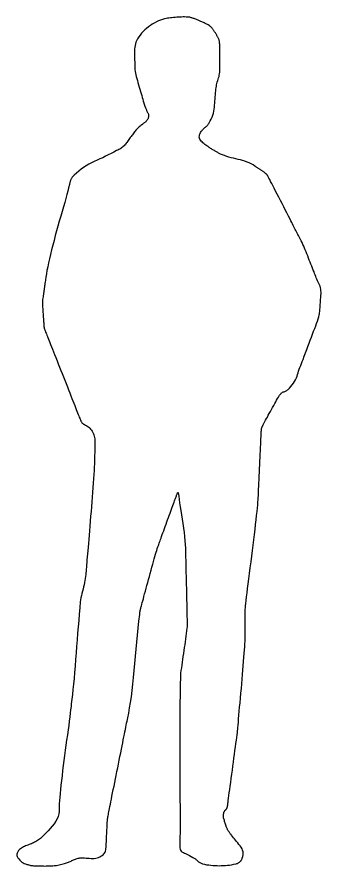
# Model space of a CAD drawing. Extents: x -1697 to 1668, y -860 to 962.
# Drawn here: x 1021 to 1668, y -842 to 962 of the extents above; entities that cross this region are included whole.
import ezdxf

# ---------------------------------------------------------------- set-up
doc = ezdxf.new("R2010")
doc.units = 0
doc.header["$LTSCALE"] = 20
doc.layers.add('_____1', color=7, linetype='CONTINUOUS')

msp = doc.modelspace()

# ---------------------------------------------------------------- linework, layer by layer
at = {"layer": '_____1', "color": 0, "linetype": 'CONTINUOUS', "flags": 128}
msp.add_lwpolyline([(1386.7, 962.1), (1383.7, 962.2), (1380.7, 962.3), (1377.5, 962.4), (1374.3, 962.4), (1371.1, 962.3), (1367.8, 962.2), (1364.4, 962), (1361, 961.7), (1357.5, 961.5), (1354.2, 961.2), (1350.8, 960.8), (1347.6, 960.5), (1344.3, 960.1), (1341.2, 959.6), (1338.1, 959.2), (1335, 958.7), (1335, 958.7), (1335, 958.7), (1330.5, 957.3), (1326.1, 955.7), (1321.8, 953.9), (1317.5, 951.8), (1313.2, 949.5), (1308.9, 947), (1304.8, 944.2), (1300.6, 941.3), (1296.6, 938.1), (1292.8, 934.8), (1289.3, 931.3), (1286, 927.8), (1282.9, 924), (1280.1, 920.2), (1277.5, 916.1), (1275.2, 912), (1275.2, 912), (1275.2, 912), (1274.1, 908.9), (1273.1, 905.6), (1272.4, 902), (1271.8, 898.2), (1271.3, 894.2), (1271, 889.9), (1270.9, 885.4), (1271, 880.6), (1271.1, 875.8), (1271.2, 871.1), (1271.4, 866.6), (1271.5, 862.3), (1271.7, 858.2), (1271.8, 854.2), (1272, 850.4), (1272.1, 846.7), (1272.1, 846.7), (1272.1, 846.7), (1273, 843.2), (1273.9, 839.4), (1274.9, 835.5), (1276, 831.5), (1277.1, 827.2), (1278.4, 822.8), (1279.7, 818.3), (1281.1, 813.5), (1282.5, 808.8), (1283.8, 804.2), (1285.1, 799.8), (1286.4, 795.5), (1287.6, 791.4), (1288.7, 787.4), (1289.8, 783.6), (1290.8, 780), (1290.8, 780), (1290.8, 780), (1291, 779.3), (1291.2, 778.5), (1291.4, 777.8), (1291.6, 777.1), (1291.8, 776.4), (1292, 775.7), (1292.3, 775.1), (1292.5, 774.4), (1292.7, 773.7), (1292.9, 773), (1293.2, 772.3), (1293.4, 771.7), (1293.7, 771), (1293.9, 770.3), (1294.2, 769.6), (1294.5, 769), (1294.5, 769), (1294.5, 769), (1295, 767.6), (1295.6, 766.2), (1296.2, 764.8), (1296.8, 763.5), (1297.4, 762.2), (1298.1, 760.9), (1298.8, 759.6), (1299.5, 758.3), (1300.1, 757.1), (1300.6, 755.8), (1300.9, 754.5), (1301.1, 753.2), (1301.1, 751.8), (1301.1, 750.5), (1300.8, 749.1), (1300.4, 747.7), (1300.4, 747.7), (1300.4, 747.7), (1300, 746.6), (1299.5, 745.5), (1298.9, 744.4), (1298.3, 743.4), (1297.5, 742.4), (1296.7, 741.5), (1295.8, 740.6), (1294.8, 739.7), (1293.8, 738.9), (1292.7, 738), (1291.7, 737.2), (1290.7, 736.4), (1289.8, 735.6), (1288.8, 734.9), (1287.8, 734.1), (1286.9, 733.3), (1286.9, 733.3), (1286.9, 733.3), (1284.8, 731.8), (1282.8, 730.3), (1280.8, 728.6), (1279, 727), (1277.2, 725.3), (1275.5, 723.5), (1273.9, 721.7), (1272.4, 719.9), (1270.9, 718), (1269.5, 716.1), (1268, 714.1), (1266.5, 712.2), (1265.1, 710.1), (1263.6, 708.1), (1262.1, 706), (1260.7, 704), (1260.7, 704), (1260.7, 704), (1259.2, 701.8), (1257.8, 699.6), (1256.3, 697.6), (1254.8, 695.7), (1253.3, 693.8), (1251.8, 692), (1250.3, 690.3), (1248.7, 688.6), (1247.1, 687.1), (1245.4, 685.6), (1243.6, 684.2), (1241.7, 682.9), (1239.7, 681.7), (1237.5, 680.5), (1235.3, 679.5), (1232.9, 678.5), (1232.9, 678.5), (1232.9, 678.5), (1227.1, 675.3), (1221.2, 672.2), (1215.3, 669.2), (1209.3, 666.2), (1203.4, 663.3), (1197.4, 660.5), (1191.3, 657.7), (1185.2, 655), (1179.3, 652.2), (1173.5, 649.2), (1167.9, 645.9), (1162.5, 642.4), (1157.2, 638.7), (1152.2, 634.7), (1147.4, 630.5), (1142.8, 626), (1142.8, 626), (1142.8, 626), (1141.5, 624.9), (1140.3, 623.8), (1139.3, 622.7), (1138.3, 621.6), (1137.5, 620.5), (1136.8, 619.3), (1136.2, 618.2), (1135.7, 617.1), (1135.3, 616), (1134.9, 614.7), (1134.4, 613.4), (1134, 612.1), (1133.6, 610.7), (1133.2, 609.2), (1132.8, 607.6), (1132.4, 606), (1132.4, 606), (1132.4, 606), (1130.7, 599.5), (1128.9, 592.4), (1126.9, 584.8), (1124.7, 576.7), (1122.4, 568.1), (1119.8, 558.9), (1117, 549.2), (1114, 538.9), (1111, 528.4), (1108, 518), (1105.2, 507.7), (1102.4, 497.6), (1099.7, 487.5), (1097.2, 477.5), (1094.7, 467.6), (1092.3, 457.8), (1090.1, 448.4), (1088, 439.5), (1086.3, 431.1), (1084.7, 423.4), (1083.4, 416.2), (1082.3, 409.6), (1081.4, 403.5), (1080.8, 398.1), (1080.8, 398.1), (1080.8, 398.1), (1080.5, 396.3), (1080.3, 394.6), (1080, 392.8), (1079.8, 391.1), (1079.5, 389.3), (1079.3, 387.6), (1079, 385.8), (1078.8, 384.1), (1078.5, 382.3), (1078.3, 380.5), (1078, 378.8), (1077.8, 377.1), (1077.5, 375.3), (1077.3, 373.6), (1077, 371.9), (1076.8, 370.1), (1076.8, 370.1), (1076.8, 370.1), (1076.3, 367.2), (1075.8, 364.4), (1075.5, 361.6), (1075.2, 358.8), (1075.1, 356), (1075, 353.3), (1075.1, 350.7), (1075.2, 348), (1075.4, 345.4), (1075.6, 342.8), (1075.8, 340), (1076, 337.3), (1076.2, 334.4), (1076.4, 331.6), (1076.5, 328.7), (1076.7, 325.7), (1076.7, 325.7), (1076.7, 325.7), (1076.9, 323.7), (1077.1, 321.8), (1077.3, 319.8), (1077.4, 317.9), (1077.5, 315.9), (1077.6, 314), (1077.7, 312), (1077.8, 310.1), (1077.9, 308.1), (1078, 306.2), (1078.3, 304.3), (1078.6, 302.5), (1079, 300.7), (1079.5, 298.9), (1080.1, 297.1), (1080.8, 295.4), (1080.8, 295.4), (1080.8, 295.4), (1081.3, 294), (1081.9, 292.4), (1082.7, 290.6), (1083.5, 288.5), (1084.4, 286.1), (1085.5, 283.5), (1086.6, 280.7), (1087.9, 277.6), (1089.2, 274.1), (1090.8, 270.3), (1092.5, 266), (1094.3, 261.3), (1096.4, 256.1), (1098.6, 250.6), (1100.9, 244.6), (1103.5, 238.2), (1106.1, 231.6), (1108.8, 224.9), (1111.4, 218.1), (1114.2, 211.2), (1116.9, 204.3), (1119.7, 197.4), (1122.5, 190.3), (1125.3, 183.2), (1128.1, 176.2), (1130.7, 169.6), (1133.2, 163.2), (1135.6, 157.3), (1137.8, 151.6), (1139.9, 146.3), (1141.9, 141.4), (1143.7, 136.7), (1145.4, 132.4), (1147.1, 128.3), (1148.6, 124.5), (1150, 121), (1151.3, 117.7), (1152.4, 114.8), (1153.5, 112), (1154.5, 109.6), (1154.5, 109.6), (1154.5, 109.6), (1154.9, 108.5), (1155.3, 107.4), (1155.8, 106.3), (1156.2, 105.3), (1156.7, 104.3), (1157.1, 103.3), (1157.6, 102.4), (1158.1, 101.5), (1158.6, 100.6), (1159.2, 99.8), (1159.9, 99), (1160.7, 98.3), (1161.5, 97.6), (1162.5, 97), (1163.5, 96.5), (1164.6, 96), (1164.6, 96), (1164.6, 96), (1167, 94.8), (1169.3, 93.4), (1171.5, 91.8), (1173.6, 90.1), (1175.6, 88.2), (1177.5, 86.2), (1179.2, 84), (1180.9, 81.6), (1182.3, 79.2), (1183.6, 76.6), (1184.6, 74), (1185.4, 71.3), (1186, 68.6), (1186.4, 65.7), (1186.5, 62.8), (1186.4, 59.8), (1186.4, 59.8), (1186.4, 59.8), (1186.5, 56.9), (1186.5, 53.5), (1186.5, 49.8), (1186.5, 45.7), (1186.5, 41.2), (1186.4, 36.3), (1186.2, 31.1), (1186.1, 25.5), (1185.9, 19.4), (1185.6, 12.8), (1185.3, 5.7), (1184.9, -2), (1184.4, -10.2), (1183.8, -19), (1183.2, -28.3), (1182.5, -38.1), (1181.7, -48.2), (1181, -58.4), (1180.2, -68.5), (1179.4, -78.7), (1178.6, -88.9), (1177.7, -99.1), (1176.9, -109.4), (1176, -119.7), (1175.1, -129.7), (1174.3, -139.2), (1173.6, -148.2), (1172.8, -156.7), (1172.2, -164.7), (1171.5, -172.1), (1170.9, -179.1), (1170.4, -185.5), (1169.9, -191.5), (1169.4, -197.1), (1169, -202.4), (1168.6, -207.2), (1168.3, -211.7), (1168, -215.8), (1167.7, -219.5), (1167.5, -222.9), (1167.5, -222.9), (1167.5, -222.9), (1166.9, -227), (1166.2, -231.3), (1165.4, -235.6), (1164.5, -240), (1163.6, -244.5), (1162.6, -249), (1161.5, -253.7), (1160.3, -258.4), (1159.1, -263.1), (1158, -267.7), (1157.1, -272.2), (1156.3, -276.7), (1155.7, -281.1), (1155.2, -285.4), (1154.8, -289.6), (1154.5, -293.8), (1154.5, -293.8), (1154.5, -293.8), (1153.4, -307.1), (1152.3, -320.5), (1151.1, -334.1), (1150, -347.8), (1148.9, -361.6), (1147.8, -375.6), (1146.8, -389.6), (1145.7, -403.8), (1144.6, -417.8), (1143.5, -431.1), (1142.4, -443.8), (1141.3, -455.8), (1140.1, -467.2), (1138.9, -478), (1137.8, -488.1), (1136.5, -497.6), (1136.5, -497.6), (1136.5, -497.6), (1135.9, -503.6), (1135.1, -510.3), (1134.2, -517.6), (1133.2, -525.6), (1132.1, -534.2), (1130.9, -543.5), (1129.5, -553.3), (1128.1, -563.9), (1126.6, -574.7), (1125.1, -585.6), (1123.6, -596.4), (1122.2, -607.2), (1120.8, -618), (1119.4, -628.8), (1118.1, -639.6), (1116.8, -650.4), (1115.5, -660.9), (1114.4, -670.7), (1113.5, -679.9), (1112.6, -688.4), (1111.9, -696.3), (1111.3, -703.5), (1110.8, -710.1), (1110.4, -716.1), (1110.4, -716.1), (1110.4, -716.1), (1110.9, -721.3), (1110.8, -726.5), (1110, -731.8), (1108.5, -737), (1106.4, -742.2), (1103.6, -747.4), (1100.2, -752.7), (1096.1, -757.9), (1091.7, -762.9), (1087.3, -767.7), (1083.1, -772.1), (1078.8, -776.2), (1074.7, -780.1), (1070.6, -783.6), (1066.6, -786.8), (1062.6, -789.6), (1062.6, -789.6), (1062.6, -789.6), (1060.6, -790.9), (1058.5, -792), (1056.3, -793.1), (1054, -794.2), (1051.7, -795.2), (1049.2, -796.1), (1046.7, -797), (1044.2, -797.9), (1041.6, -798.7), (1039.2, -799.7), (1036.8, -800.7), (1034.5, -801.9), (1032.4, -803.1), (1030.3, -804.4), (1028.4, -805.8), (1026.5, -807.2), (1026.5, -807.2), (1026.5, -807.2), (1024.2, -809.8), (1022.5, -812.3), (1021.4, -814.9), (1020.8, -817.4), (1020.9, -820), (1021.5, -822.5), (1022.8, -825), (1024.6, -827.5), (1026.8, -829.9), (1029, -832.1), (1031.4, -834), (1033.8, -835.6), (1036.4, -837), (1039, -838.1), (1041.8, -838.9), (1044.6, -839.5), (1044.6, -839.5), (1044.6, -839.5), (1046.4, -840.1), (1048.2, -840.6), (1050, -841.1), (1051.9, -841.4), (1053.8, -841.7), (1055.8, -841.9), (1057.8, -842.1), (1059.9, -842.2), (1062, -842.2), (1064.1, -842.2), (1066.2, -842.3), (1068.3, -842.3), (1070.5, -842.3), (1072.7, -842.4), (1074.8, -842.4), (1077, -842.4), (1077, -842.4), (1077, -842.4), (1079.9, -842.5), (1082.8, -842.4), (1085.7, -842.4), (1088.5, -842.3), (1091.4, -842.2), (1094.2, -842.1), (1097, -841.9), (1099.7, -841.7), (1102.5, -841.4), (1105.3, -841), (1108.1, -840.6), (1110.9, -840.1), (1113.7, -839.4), (1116.5, -838.7), (1119.3, -838), (1122.1, -837.1), (1122.1, -837.1), (1122.1, -837.1), (1124.2, -836.4), (1126.3, -835.8), (1128.3, -835), (1130.3, -834.3), (1132.3, -833.5), (1134.2, -832.7), (1136, -831.8), (1137.9, -830.9), (1139.7, -830), (1141.5, -829.2), (1143.4, -828.4), (1145.3, -827.7), (1147.2, -827.1), (1149.2, -826.5), (1151.2, -826), (1153.2, -825.6), (1153.2, -825.6), (1153.2, -825.6), (1155, -825.4), (1157.1, -825.2), (1159.4, -825.2), (1162, -825.2), (1164.8, -825.3), (1167.9, -825.5), (1171.2, -825.8), (1174.8, -826.1), (1178.5, -826.3), (1181.9, -826.3), (1185.3, -826.2), (1188.5, -825.7), (1191.5, -825.1), (1194.4, -824.2), (1197.1, -823.1), (1199.7, -821.8), (1202.1, -820.3), (1204.1, -818.7), (1205.9, -816.9), (1207.4, -815), (1208.5, -812.9), (1209.4, -810.7), (1210, -808.3), (1210.3, -805.8), (1210.3, -805.8), (1210.3, -805.8), (1210.5, -802.3), (1210.7, -798.6), (1210.9, -794.8), (1211.1, -790.9), (1211.3, -786.9), (1211.5, -782.7), (1211.7, -778.4), (1211.9, -773.9), (1212.1, -769.5), (1212.3, -765.3), (1212.5, -761.2), (1212.7, -757.3), (1212.9, -753.6), (1213.1, -750), (1213.3, -746.6), (1213.5, -743.4), (1213.5, -743.4), (1213.5, -743.4), (1213.8, -741.9), (1214.1, -740.2), (1214.5, -738.1), (1214.9, -735.8), (1215.4, -733.2), (1216, -730.3), (1216.6, -727.2), (1217.2, -723.7), (1218, -719.9), (1218.8, -715.7), (1219.7, -710.9), (1220.8, -705.7), (1221.9, -700), (1223.1, -693.8), (1224.5, -687.1), (1225.9, -680), (1227.4, -672.6), (1228.9, -665), (1230.4, -657.4), (1232, -649.7), (1233.6, -641.8), (1235.2, -633.8), (1236.8, -625.7), (1238.5, -617.5), (1240.1, -609.5), (1241.7, -601.7), (1243.1, -594.3), (1244.6, -587.3), (1245.9, -580.5), (1247.2, -574.2), (1248.4, -568.1), (1249.6, -562.4), (1250.6, -557), (1251.7, -551.9), (1252.6, -547.1), (1253.5, -542.7), (1254.3, -538.5), (1255.1, -534.6), (1255.8, -531), (1256.5, -527.8), (1256.5, -527.8), (1256.5, -527.8), (1258.7, -517.4), (1260.7, -506.4), (1262.7, -494.8), (1264.5, -482.5), (1266.2, -469.5), (1267.8, -455.9), (1269.2, -441.7), (1270.5, -426.8), (1271.7, -411.6), (1273, -396.5), (1274.4, -381.5), (1275.8, -366.5), (1277.3, -351.7), (1278.8, -336.9), (1280.4, -322.3), (1282.1, -307.7), (1282.1, -307.7), (1282.1, -307.7), (1282.2, -306.5), (1282.3, -305.4), (1282.4, -304.3), (1282.5, -303.3), (1282.7, -302.3), (1282.8, -301.4), (1283, -300.4), (1283.1, -299.6), (1283.3, -298.7), (1283.5, -297.8), (1283.7, -296.9), (1283.9, -295.9), (1284.2, -294.9), (1284.4, -293.9), (1284.7, -292.8), (1285, -291.8), (1285, -291.8), (1285, -291.8), (1285.7, -289.2), (1286.6, -286.2), (1287.6, -282.6), (1288.6, -278.7), (1289.9, -274.2), (1291.2, -269.3), (1292.6, -264), (1294.2, -258.1), (1295.8, -252), (1297.5, -245.8), (1299.2, -239.6), (1300.9, -233.3), (1302.7, -226.9), (1304.4, -220.4), (1306.2, -213.9), (1308, -207.3), (1309.8, -200.9), (1311.5, -194.9), (1313, -189.3), (1314.5, -184.2), (1315.8, -179.6), (1317, -175.4), (1318.2, -171.6), (1319.2, -168.3), (1319.2, -168.3), (1319.2, -168.3), (1319.6, -167.1), (1320.1, -165.8), (1320.6, -164.3), (1321.2, -162.6), (1321.9, -160.8), (1322.7, -158.7), (1323.5, -156.4), (1324.4, -154), (1325.3, -151.3), (1326.4, -148.4), (1327.6, -145.2), (1328.8, -141.7), (1330.2, -138), (1331.6, -134), (1333.2, -129.7), (1334.9, -125.1), (1336.6, -120.4), (1338.3, -115.7), (1340, -111.1), (1341.6, -106.5), (1343.3, -101.9), (1345, -97.3), (1346.6, -92.7), (1348.3, -88.2), (1349.9, -83.8), (1351.4, -79.7), (1352.8, -75.9), (1354, -72.4), (1355.2, -69.2), (1356.3, -66.3), (1357.2, -63.7), (1358.1, -61.4), (1358.8, -59.3), (1359.5, -57.5), (1360.2, -55.8), (1360.7, -54.2), (1361.2, -52.9), (1361.7, -51.7), (1362, -50.8), (1362.3, -50), (1362.3, -50), (1362.3, -50), (1362.5, -49.6), (1362.6, -49.4), (1362.8, -49.1), (1362.9, -48.9), (1363, -48.6), (1363.2, -48.5), (1363.3, -48.3), (1363.4, -48.2), (1363.5, -48.1), (1363.6, -48.1), (1363.7, -48.2), (1363.8, -48.3), (1363.9, -48.5), (1364, -48.7), (1364.1, -49), (1364.3, -49.4), (1364.3, -49.4), (1364.3, -49.4), (1365.1, -56.1), (1366.1, -63.2), (1367.1, -70.7), (1368.2, -78.6), (1369.5, -86.9), (1370.8, -95.7), (1372.2, -104.9), (1373.7, -114.4), (1375.2, -124.1), (1376.4, -133.4), (1377.5, -142.3), (1378.4, -150.9), (1379, -159.2), (1379.5, -167.1), (1379.8, -174.7), (1379.9, -181.9), (1379.9, -181.9), (1379.9, -181.9), (1379.9, -186.8), (1380, -192.1), (1380.1, -198), (1380.3, -204.4), (1380.4, -211.4), (1380.6, -218.8), (1380.8, -226.8), (1381, -235.4), (1381.3, -244.1), (1381.5, -252.5), (1381.7, -260.8), (1381.9, -268.9), (1382, -276.7), (1382.2, -284.4), (1382.4, -291.8), (1382.5, -299.1), (1382.6, -305.9), (1382.7, -312.1), (1382.8, -317.7), (1382.8, -322.8), (1382.8, -327.2), (1382.8, -331), (1382.8, -334.3), (1382.7, -336.9), (1382.7, -336.9), (1382.7, -336.9), (1381.9, -342.5), (1381.2, -348.2), (1380.3, -354), (1379.5, -359.9), (1378.7, -365.9), (1377.8, -372), (1376.9, -378.2), (1376, -384.5), (1375.1, -390.7), (1374.2, -397), (1373.3, -403.1), (1372.4, -409.2), (1371.6, -415.2), (1370.7, -421.1), (1369.9, -426.9), (1369.1, -432.7), (1369.1, -432.7), (1369.1, -432.7), (1368.8, -443.3), (1368.5, -455), (1368.2, -467.5), (1368, -481), (1367.8, -495.4), (1367.7, -510.8), (1367.6, -527.1), (1367.5, -544.4), (1367.4, -562.1), (1367.4, -579.7), (1367.4, -597.3), (1367.4, -614.8), (1367.5, -632.3), (1367.5, -649.7), (1367.6, -667.1), (1367.7, -684.4), (1367.8, -701.2), (1367.9, -717), (1367.9, -731.9), (1368, -745.8), (1368, -758.8), (1367.9, -770.8), (1367.8, -781.8), (1367.7, -791.9), (1367.7, -791.9), (1367.7, -791.9), (1367.5, -796.3), (1367.5, -800.2), (1367.7, -803.6), (1368.3, -806.5), (1369.1, -808.9), (1370.1, -810.8), (1371.5, -812.2), (1373.1, -813.2), (1375, -813.9), (1377.1, -814.8), (1379.5, -815.9), (1382.1, -817.2), (1385, -818.7), (1388.2, -820.3), (1391.6, -822.1), (1395.3, -824), (1395.3, -824), (1395.3, -824), (1396.7, -824.8), (1398.1, -825.7), (1399.4, -826.6), (1400.6, -827.5), (1401.9, -828.5), (1403, -829.4), (1404.1, -830.4), (1405.2, -831.5), (1406.3, -832.5), (1407.4, -833.5), (1408.7, -834.3), (1410, -835.2), (1411.3, -835.9), (1412.8, -836.6), (1414.3, -837.2), (1415.9, -837.8), (1415.9, -837.8), (1415.9, -837.8), (1420.2, -838.7), (1424.6, -839.6), (1429, -840.2), (1433.4, -840.8), (1437.8, -841.2), (1442.3, -841.5), (1446.7, -841.7), (1451.2, -841.8), (1455.7, -841.7), (1460.2, -841.5), (1464.6, -841.2), (1469, -840.8), (1473.4, -840.3), (1477.8, -839.6), (1482.1, -838.8), (1486.4, -838), (1486.4, -838), (1486.4, -838), (1487.7, -837.7), (1488.9, -837.3), (1490.1, -836.9), (1491.2, -836.4), (1492.3, -835.8), (1493.3, -835.2), (1494.3, -834.5), (1495.2, -833.8), (1496.1, -833), (1496.9, -832.1), (1497.7, -831.2), (1498.3, -830.2), (1499, -829.2), (1499.5, -828.1), (1500, -826.9), (1500.4, -825.7), (1500.4, -825.7), (1500.4, -825.7), (1501.6, -822.3), (1502.3, -818.9), (1502.4, -815.6), (1502.1, -812.3), (1501.2, -809), (1499.9, -805.8), (1498, -802.7), (1495.6, -799.6), (1493.1, -796.5), (1490.6, -793.5), (1488.2, -790.6), (1485.8, -787.7), (1483.6, -784.9), (1481.5, -782.2), (1479.4, -779.5), (1477.4, -776.8), (1477.4, -776.8), (1477.4, -776.8), (1476.5, -775.7), (1475.6, -774.6), (1474.7, -773.4), (1473.9, -772.3), (1473.1, -771.1), (1472.3, -770), (1471.5, -768.8), (1470.7, -767.7), (1470, -766.5), (1469.3, -765.3), (1468.7, -764), (1468.1, -762.8), (1467.5, -761.5), (1466.9, -760.2), (1466.4, -758.9), (1465.9, -757.5), (1465.9, -757.5), (1465.9, -757.5), (1465.3, -755.6), (1464.7, -753.7), (1464.1, -751.7), (1463.5, -749.8), (1462.9, -747.8), (1462.3, -745.8), (1461.7, -743.8), (1461.1, -741.8), (1460.6, -739.8), (1460.3, -737.8), (1460.2, -735.8), (1460.2, -733.9), (1460.4, -732), (1460.9, -730.2), (1461.5, -728.3), (1462.3, -726.5), (1462.3, -726.5), (1462.3, -726.5), (1462.6, -726), (1462.9, -725.5), (1463.2, -725), (1463.6, -724.6), (1464, -724.1), (1464.3, -723.7), (1464.7, -723.3), (1465.1, -722.9), (1465.5, -722.5), (1465.9, -722.2), (1466.2, -721.7), (1466.6, -721.3), (1466.9, -720.8), (1467.2, -720.4), (1467.5, -719.9), (1467.8, -719.4), (1467.8, -719.4), (1467.8, -719.4), (1468, -718.8), (1468.3, -718.3), (1468.5, -717.7), (1468.7, -717.1), (1468.8, -716.4), (1469, -715.8), (1469.1, -715.1), (1469.2, -714.4), (1469.3, -713.6), (1469.4, -712.9), (1469.5, -712), (1469.6, -711.2), (1469.7, -710.3), (1469.8, -709.4), (1470, -708.4), (1470.1, -707.4), (1470.1, -707.4), (1470.1, -707.4), (1470.7, -703.2), (1471.3, -698.3), (1472, -692.9), (1472.8, -686.8), (1473.7, -680), (1474.7, -672.7), (1475.8, -664.7), (1476.9, -656.1), (1478.1, -647.3), (1479.3, -638.6), (1480.5, -630), (1481.6, -621.6), (1482.7, -613.3), (1483.8, -605.2), (1484.9, -597.2), (1485.9, -589.3), (1486.9, -581.9), (1487.8, -575.1), (1488.6, -569), (1489.3, -563.6), (1489.9, -558.9), (1490.5, -554.8), (1490.9, -551.4), (1491.2, -548.7), (1491.2, -548.7), (1491.2, -548.7), (1491.7, -542.9), (1492.2, -536.5), (1492.7, -529.4), (1493.4, -521.8), (1494.1, -513.6), (1494.8, -504.8), (1495.7, -495.3), (1496.6, -485.3), (1497.5, -475.1), (1498.4, -464.9), (1499.2, -455), (1500.1, -445.2), (1500.9, -435.5), (1501.7, -426), (1502.4, -416.7), (1503.2, -407.5), (1503.9, -398.7), (1504.5, -390.5), (1505, -383), (1505.5, -376.2), (1505.9, -370), (1506.2, -364.4), (1506.4, -359.5), (1506.6, -355.3), (1506.6, -355.3), (1506.6, -355.3), (1506.7, -351.1), (1506.7, -346.9), (1506.8, -342.6), (1506.8, -338.2), (1506.7, -333.7), (1506.7, -329.2), (1506.6, -324.6), (1506.5, -319.8), (1506.4, -315.1), (1506.3, -310.5), (1506.4, -306), (1506.6, -301.6), (1506.8, -297.3), (1507.1, -293.1), (1507.5, -289), (1507.9, -285), (1507.9, -285), (1507.9, -285), (1508.7, -277.9), (1509.6, -270.1), (1510.6, -261.6), (1511.8, -252.4), (1513, -242.4), (1514.3, -231.8), (1515.8, -220.4), (1517.4, -208.3), (1519, -195.9), (1520.5, -183.8), (1522, -172), (1523.5, -160.4), (1524.9, -149.1), (1526.2, -138), (1527.5, -127.2), (1528.7, -116.7), (1529.9, -106.7), (1530.9, -97.5), (1531.8, -89.1), (1532.6, -81.5), (1533.2, -74.7), (1533.7, -68.7), (1534.1, -63.5), (1534.4, -59.1), (1534.4, -59.1), (1534.4, -59.1), (1534.6, -55.5), (1534.8, -51.3), (1535, -46.5), (1535.2, -41.1), (1535.5, -35.1), (1535.8, -28.4), (1536.2, -21.2), (1536.5, -13.3), (1536.9, -5.3), (1537.3, 2.7), (1537.6, 10.5), (1538, 18.2), (1538.3, 25.7), (1538.7, 33.1), (1539, 40.4), (1539.4, 47.5), (1539.7, 54.2), (1540, 60.3), (1540.2, 65.8), (1540.4, 70.5), (1540.6, 74.7), (1540.8, 78.1), (1540.9, 81), (1541, 83.2), (1541, 83.2), (1541, 83.2), (1541.1, 84.3), (1541.2, 85.4), (1541.3, 86.5), (1541.5, 87.6), (1541.8, 88.7), (1542.1, 89.7), (1542.5, 90.7), (1542.9, 91.7), (1543.4, 92.7), (1543.8, 93.6), (1544.3, 94.6), (1544.8, 95.6), (1545.4, 96.6), (1545.9, 97.6), (1546.4, 98.6), (1547, 99.6), (1547, 99.6), (1547, 99.6), (1548.5, 102.4), (1550.1, 105.3), (1551.9, 108.5), (1553.8, 112), (1555.8, 115.6), (1557.9, 119.5), (1560.2, 123.7), (1562.6, 128), (1565, 132.4), (1567.3, 136.6), (1569.4, 140.5), (1571.5, 144.3), (1573.5, 147.8), (1575.4, 151.2), (1577.2, 154.3), (1578.9, 157.2), (1578.9, 157.2), (1578.9, 157.2), (1579.9, 158.8), (1581, 160.2), (1582.2, 161.5), (1583.4, 162.6), (1584.8, 163.6), (1586.2, 164.5), (1587.7, 165.2), (1589.3, 165.8), (1590.9, 166.4), (1592.5, 167.1), (1594, 167.8), (1595.5, 168.7), (1596.9, 169.7), (1598.3, 170.7), (1599.6, 171.9), (1600.9, 173.1), (1600.9, 173.1), (1600.9, 173.1), (1604, 176.8), (1606.9, 180.5), (1609.4, 184.1), (1611.7, 187.7), (1613.7, 191.4), (1615.5, 195), (1616.9, 198.6), (1618.1, 202.2), (1619.2, 205.8), (1620.4, 209.5), (1621.7, 213.4), (1623.1, 217.4), (1624.7, 221.5), (1626.3, 225.7), (1628.1, 230), (1629.9, 234.5), (1629.9, 234.5), (1629.9, 234.5), (1632.4, 241.5), (1634.9, 248.5), (1637.5, 255.3), (1640, 262), (1642.5, 268.7), (1645, 275.2), (1647.5, 281.7), (1649.9, 288), (1652.3, 294.2), (1654.6, 300.1), (1656.6, 305.6), (1658.5, 310.9), (1660.2, 315.8), (1661.8, 320.5), (1663.2, 324.8), (1664.4, 328.9), (1664.4, 328.9), (1664.4, 328.9), (1664.7, 331.3), (1665, 333.7), (1665.2, 336.2), (1665.5, 338.7), (1665.7, 341.3), (1665.9, 343.9), (1666.1, 346.6), (1666.3, 349.3), (1666.5, 352), (1666.6, 354.7), (1666.8, 357.4), (1667, 360), (1667.2, 362.6), (1667.3, 365.1), (1667.5, 367.7), (1667.7, 370.2), (1667.7, 370.2), (1667.7, 370.2), (1668, 373.7), (1668, 377.1), (1667.8, 380.5), (1667.4, 383.8), (1666.8, 386.9), (1665.9, 390), (1664.7, 393), (1663.3, 395.9), (1661.9, 398.8), (1660.5, 401.7), (1659.1, 404.7), (1657.8, 407.7), (1656.6, 410.8), (1655.4, 414), (1654.2, 417.2), (1653.2, 420.5), (1653.2, 420.5), (1653.2, 420.5), (1651.5, 424.5), (1649.8, 428.6), (1648.1, 432.7), (1646.5, 436.9), (1644.8, 441.2), (1643.1, 445.5), (1641.4, 449.8), (1639.7, 454.3), (1638, 458.7), (1636.3, 463), (1634.6, 467.1), (1632.9, 471.2), (1631.1, 475.2), (1629.4, 479), (1627.6, 482.8), (1625.8, 486.4), (1625.8, 486.4), (1625.8, 486.4), (1624.4, 489.3), (1622.9, 492.1), (1621.5, 494.9), (1620.1, 497.6), (1618.7, 500.3), (1617.3, 503), (1616, 505.6), (1614.6, 508.2), (1613.3, 510.8), (1611.8, 513.6), (1610.4, 516.4), (1608.8, 519.4), (1607.3, 522.5), (1605.6, 525.7), (1603.9, 529), (1602.2, 532.5), (1602.2, 532.5), (1602.2, 532.5), (1598.8, 539.1), (1595.4, 545.7), (1591.9, 552.4), (1588.5, 559), (1585.1, 565.7), (1581.6, 572.4), (1578.2, 579.2), (1574.7, 585.9), (1571.4, 592.4), (1568.3, 598.4), (1565.5, 603.8), (1563, 608.6), (1560.8, 612.9), (1558.9, 616.7), (1557.2, 619.9), (1555.8, 622.6), (1555.8, 622.6), (1555.8, 622.6), (1555.3, 623.5), (1554.8, 624.4), (1554.2, 625.2), (1553.6, 626), (1553.1, 626.7), (1552.5, 627.4), (1551.9, 628.1), (1551.3, 628.7), (1550.6, 629.2), (1549.9, 629.8), (1549.2, 630.4), (1548.4, 631.1), (1547.5, 631.7), (1546.7, 632.4), (1545.7, 633), (1544.7, 633.7), (1544.7, 633.7), (1544.7, 633.7), (1543.7, 634.4), (1542.6, 635.1), (1541.6, 635.8), (1540.5, 636.6), (1539.4, 637.3), (1538.3, 638.1), (1537.2, 638.8), (1536.1, 639.6), (1534.9, 640.3), (1533.8, 641.1), (1532.7, 641.8), (1531.6, 642.6), (1530.5, 643.3), (1529.4, 644), (1528.3, 644.7), (1527.3, 645.4), (1527.3, 645.4), (1527.3, 645.4), (1523.3, 647.8), (1519.1, 650), (1514.9, 652), (1510.5, 653.9), (1505.9, 655.6), (1501.2, 657.1), (1496.4, 658.4), (1491.4, 659.6), (1486.4, 660.7), (1481.5, 661.9), (1476.7, 663.2), (1471.9, 664.5), (1467.3, 666), (1462.7, 667.6), (1458.3, 669.2), (1453.9, 671), (1453.9, 671), (1453.9, 671), (1452.5, 671.7), (1451.1, 672.5), (1449.7, 673.2), (1448.3, 674), (1446.8, 674.8), (1445.4, 675.6), (1443.9, 676.4), (1442.5, 677.3), (1441, 678.2), (1439.4, 679.1), (1437.9, 680), (1436.3, 681), (1434.7, 682), (1433.1, 683), (1431.5, 684.1), (1429.8, 685.2), (1429.8, 685.2), (1429.8, 685.2), (1427.5, 686.7), (1425.2, 688.2), (1423, 689.8), (1420.9, 691.5), (1418.8, 693.2), (1416.8, 695), (1414.8, 696.8), (1413, 698.7), (1411.3, 700.7), (1410.1, 702.7), (1409.4, 704.9), (1409, 707.1), (1409.1, 709.5), (1409.6, 712), (1410.5, 714.5), (1411.8, 717.1), (1411.8, 717.1), (1411.8, 717.1), (1412.8, 718.6), (1413.7, 720), (1414.8, 721.3), (1415.9, 722.6), (1417, 723.9), (1418.3, 725), (1419.6, 726.2), (1420.9, 727.2), (1422.3, 728.3), (1423.6, 729.4), (1424.9, 730.6), (1426, 731.8), (1427.1, 733.1), (1428.1, 734.5), (1429.1, 735.9), (1430, 737.4), (1430, 737.4), (1430, 737.4), (1432.3, 741.4), (1434.4, 745.3), (1436.1, 749.4), (1437.7, 753.5), (1438.9, 757.7), (1439.9, 761.9), (1440.7, 766.2), (1441.2, 770.5), (1441.5, 774.8), (1441.9, 779.2), (1442.2, 783.6), (1442.6, 787.9), (1443, 792.3), (1443.4, 796.7), (1443.7, 801.1), (1444.1, 805.4), (1444.1, 805.4), (1444.1, 805.4), (1444.4, 808.7), (1444.8, 811.9), (1445.2, 815), (1445.8, 818.1), (1446.5, 821.1), (1447.3, 824.1), (1448.1, 827.1), (1449.1, 829.9), (1450, 832.8), (1450.9, 835.7), (1451.5, 838.7), (1452, 841.7), (1452.4, 844.8), (1452.6, 847.9), (1452.7, 851.1), (1452.6, 854.4), (1452.6, 854.4), (1452.6, 854.4), (1452.6, 856.6), (1452.6, 859), (1452.6, 861.3), (1452.6, 863.7), (1452.6, 866.2), (1452.6, 868.6), (1452.6, 871.1), (1452.6, 873.7), (1452.6, 876.2), (1452.6, 878.7), (1452.6, 881.2), (1452.6, 883.7), (1452.6, 886.1), (1452.6, 888.5), (1452.6, 890.8), (1452.6, 893.2), (1452.6, 893.2), (1452.6, 893.2), (1452.6, 895.4), (1452.6, 897.6), (1452.6, 899.6), (1452.5, 901.5), (1452.4, 903.3), (1452.3, 904.9), (1452.2, 906.5), (1452.1, 907.9), (1451.9, 909.3), (1451.7, 910.7), (1451.3, 912.1), (1450.9, 913.5), (1450.4, 914.9), (1449.8, 916.4), (1449.1, 917.8), (1448.4, 919.3), (1448.4, 919.3), (1448.4, 919.3), (1447.8, 920.4), (1447.2, 921.6), (1446.5, 922.7), (1445.9, 923.9), (1445.2, 925), (1444.5, 926.1), (1443.8, 927.3), (1443.1, 928.5), (1442.4, 929.6), (1441.6, 930.8), (1440.9, 931.9), (1440.2, 933), (1439.4, 934.1), (1438.6, 935.1), (1437.9, 936.2), (1437.1, 937.2), (1437.1, 937.2), (1437.1, 937.2), (1436, 938.6), (1434.9, 940), (1433.7, 941.2), (1432.4, 942.4), (1431.1, 943.5), (1429.6, 944.6), (1428.1, 945.5), (1426.4, 946.4), (1424.8, 947.2), (1423.1, 948), (1421.3, 948.8), (1419.6, 949.6), (1417.8, 950.5), (1416, 951.3), (1414.2, 952.1), (1412.3, 952.9), (1412.3, 952.9), (1412.3, 952.9), (1410.8, 953.5), (1409.3, 954.1), (1407.8, 954.8), (1406.2, 955.4), (1404.6, 956.1), (1403, 956.7), (1401.4, 957.4), (1399.7, 958.1), (1398, 958.8), (1396.4, 959.4), (1394.8, 959.9), (1393.2, 960.5), (1391.7, 960.9), (1390.2, 961.3), (1388.7, 961.7), (1387.3, 962), (1387.3, 962), (1386.7, 962.1), (1386.7, 962.1), (1386.7, 962.1)], close=True, dxfattribs=at)

doc.saveas('drawing.dxf')
